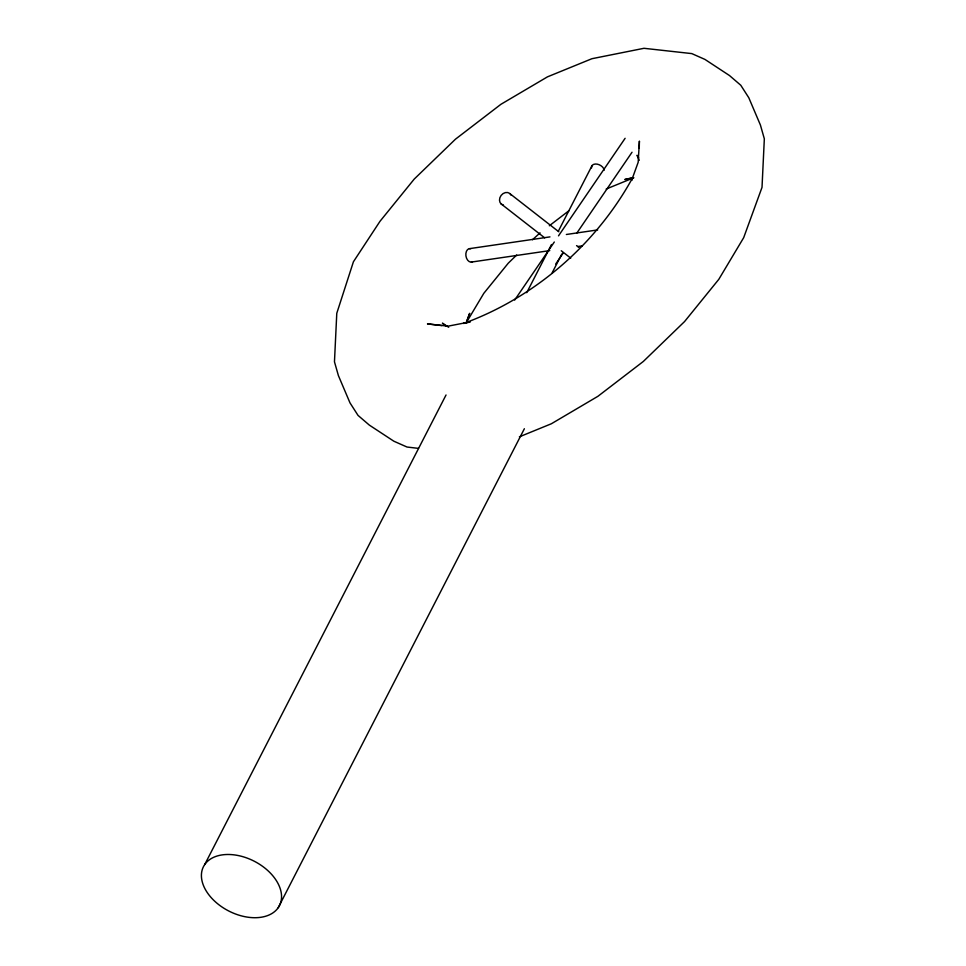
<?xml version="1.0" encoding="UTF-8"?>
<svg xmlns="http://www.w3.org/2000/svg" width="966" height="966" viewBox="0 0 966 966"><rect width="100%" height="100%" fill="white"/><g stroke="black" fill="none" stroke-linecap="round" stroke-linejoin="round"><path stroke-width="1.45" d="M639.238 148.281L639.407 141.108L638.188 162.24L631.631 180.352L632.754 177.551C596.324 244.132 534.983 297.456 463.608 323.453L470.08 322.004M466.167 323.067L469.693 313.31L466.566 321.69M204.732 864.534L446.038 394.985M526.736 292.686L551.489 244.531M558.36 231.152L592.049 165.609M552.166 272.798L561.801 254.07M278.232 907.678A42.709 27.966 27.2 0 0 236.948 855.296A42.709 27.966 27.2 0 0 209.26 895.325A42.709 27.966 27.2 0 0 278.232 907.678L524.369 428.735M466.82 321.787L483.821 293.314L508.285 263.163L516.701 255.012M514.685 300.052L554.303 242.019M558.517 235.849L625.111 138.307M555.704 264.032L563.335 252.851M576.907 232.975L632.03 152.242M532.483 239.749L540.054 232.878M549.328 225.766L569.034 210.648M606.201 189.022L633.817 177.744M519.382 436.825L551.345 423.772L597.882 396.326L643.32 361.465L684.568 321.557L718.801 279.331L743.687 237.66L762.017 187.356L764.335 138.814L760.411 125.025L748.807 97.759L740.777 85.249L729.487 75.541L704.951 59.421L691.789 53.601L643.984 48.3L591.929 58.709L547.456 76.857L500.919 104.304L455.481 139.176L414.233 179.072L380 221.299L353.423 261.762L336.784 313.274L334.465 361.815L338.402 375.605L349.994 402.87L358.024 415.392L369.314 425.088L393.85 441.208L407.012 447.029L418.495 448.381M632.609 177.756L624.833 179.495L633.43 177.829M469.669 321.968L448.176 326.134L427.479 323.9L441.836 325.59M469.464 248.648L549.968 236.887M566.366 234.484L597.664 229.92M471.384 262.076L549.763 250.617M577.849 246.523L582.281 245.871M448.707 327.281L442.416 323.151L445.809 326.061M510.253 193.937L558.795 231.768M576.557 245.606L578.924 247.453M500.871 203.705L544.679 237.841M561.258 250.749L570.725 258.139M638.659 157.772L637.053 155.26L639.226 160.344M591.566 167.903A6.786 4.444 27.2 0 1 597.169 164.135A6.786 4.444 27.2 0 1 604.221 170.161M503.431 205.082A6.786 5.591 -52.1 0 1 501.125 195.41A6.786 5.591 -52.1 0 1 511.099 195.156M472.507 261.701A6.786 4.528 81.2 0 1 465.926 255.93A6.786 4.528 81.2 0 1 470.671 248.721"/></g></svg>
